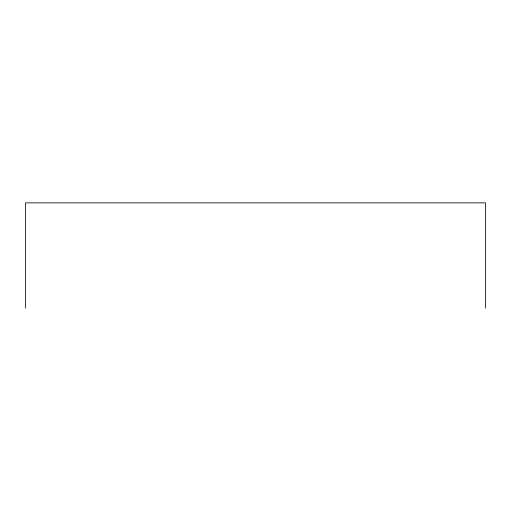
<?xml version="1.0" encoding="UTF-8"?>
<svg xmlns="http://www.w3.org/2000/svg" width="511" height="511" viewBox="0 0 511 511"><rect width="100%" height="100%" fill="white"/><g stroke="black" fill="none" stroke-linecap="round" stroke-linejoin="round"><path stroke-width="0.77" d="M485.45 308.127L485.45 202.873L25.55 202.873L25.55 308.127"/></g></svg>
